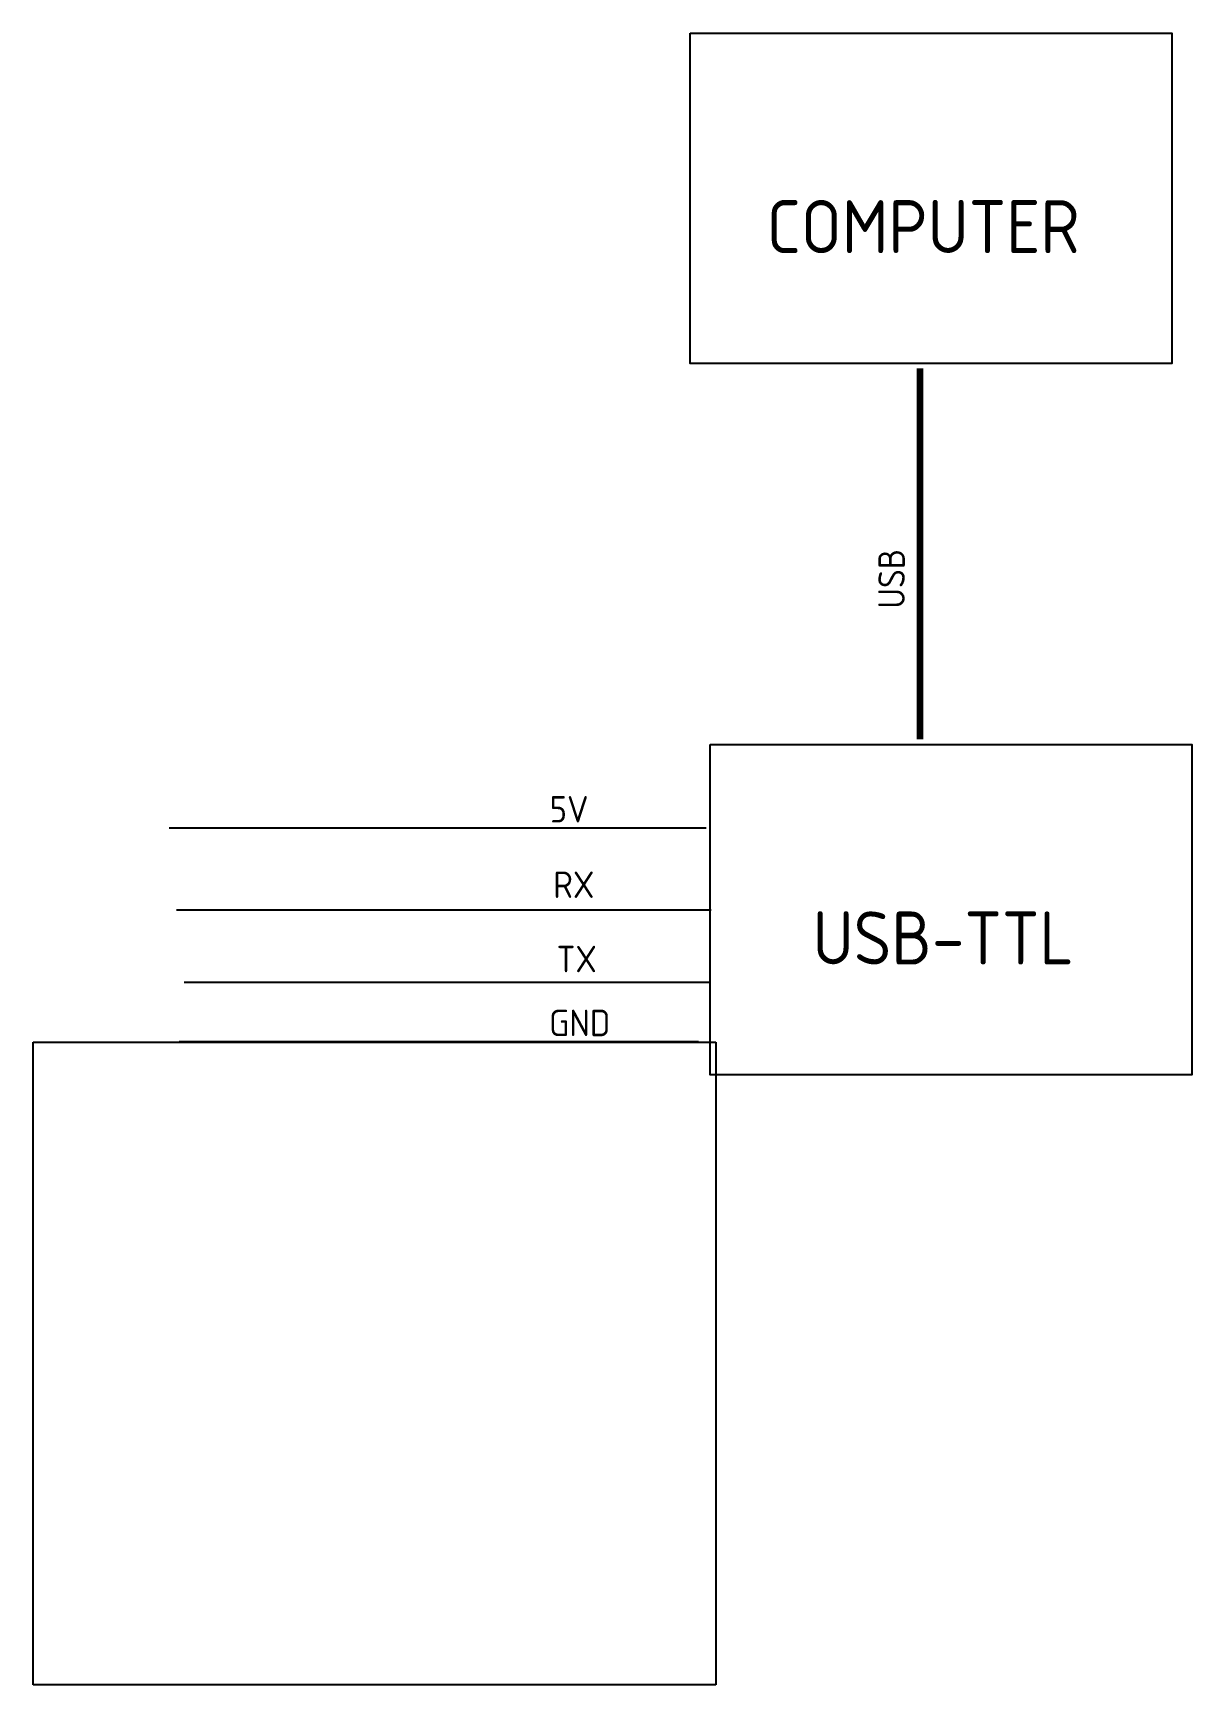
# Model space of a CAD drawing. Header units: millimetres. Extents: x 163 to 338, y 14 to 263.
import ezdxf
from ezdxf.enums import TextEntityAlignment as Align

# ---------------------------------------------------------------- set-up
doc = ezdxf.new("R2010")
doc.units = ezdxf.units.MM
doc.layers.get('0').update_dxf_attribs({"linetype": 'CONTINUOUS'})
doc.styles.add('iso', font='iso')
picture_1 = doc.add_image_def('image1.svg', size_in_pixel=(103, 97))

msp = doc.modelspace()

# ---------------------------------------------------------------- linework, layer by layer
at = {"linetype": 'CONTINUOUS', "lineweight": 100}
msp.add_line((296.87, 212.53), (296.87, 156.6), dxfattribs=at)
for p, q in [((183.67, 143.19), (264.64, 143.19)), ((184.8, 130.82), (265.39, 130.82)), ((185.92, 119.95), (265.05, 119.95)), ((185.17, 110.95), (263.52, 110.95))]:
    msp.add_line(p, q)
for points in [[(262.26, 263.14), (334.91, 263.14), (334.91, 213.28), (262.26, 213.28)], [(265.27, 155.81), (337.92, 155.81), (337.92, 105.95), (265.27, 105.95)]]:
    msp.add_lwpolyline(points, close=True)

# ---------------------------------------------------------------- texts
at = {"style": 'iso'}
for s, height, p in [('COMPUTER', 8, (297.39, 227.53)), ('5V', 4, (243.99, 142.82)), ('RX', 4, (244.7, 131.43)), ('USB-TTL', 8, (300.4, 120.2)), ('TX', 4, (245.14, 120.22)), ('GND', 4, (245.59, 110.57))]:
    msp.add_text(s, height=height, dxfattribs=at).set_placement(p, align=Align.BOTTOM_CENTER)
msp.add_text('USB', height=4, rotation=90, dxfattribs=at).set_placement((295.82, 180.8), align=Align.BOTTOM_CENTER)

# ---------------------------------------------------------------- pictures from other files: only their frames are drawn
image = msp.add_image(picture_1, insert=(163.14, 13.88), size_in_units=(103, 97))
image.dxf.flags = 1

doc.saveas('drawing.dxf')
